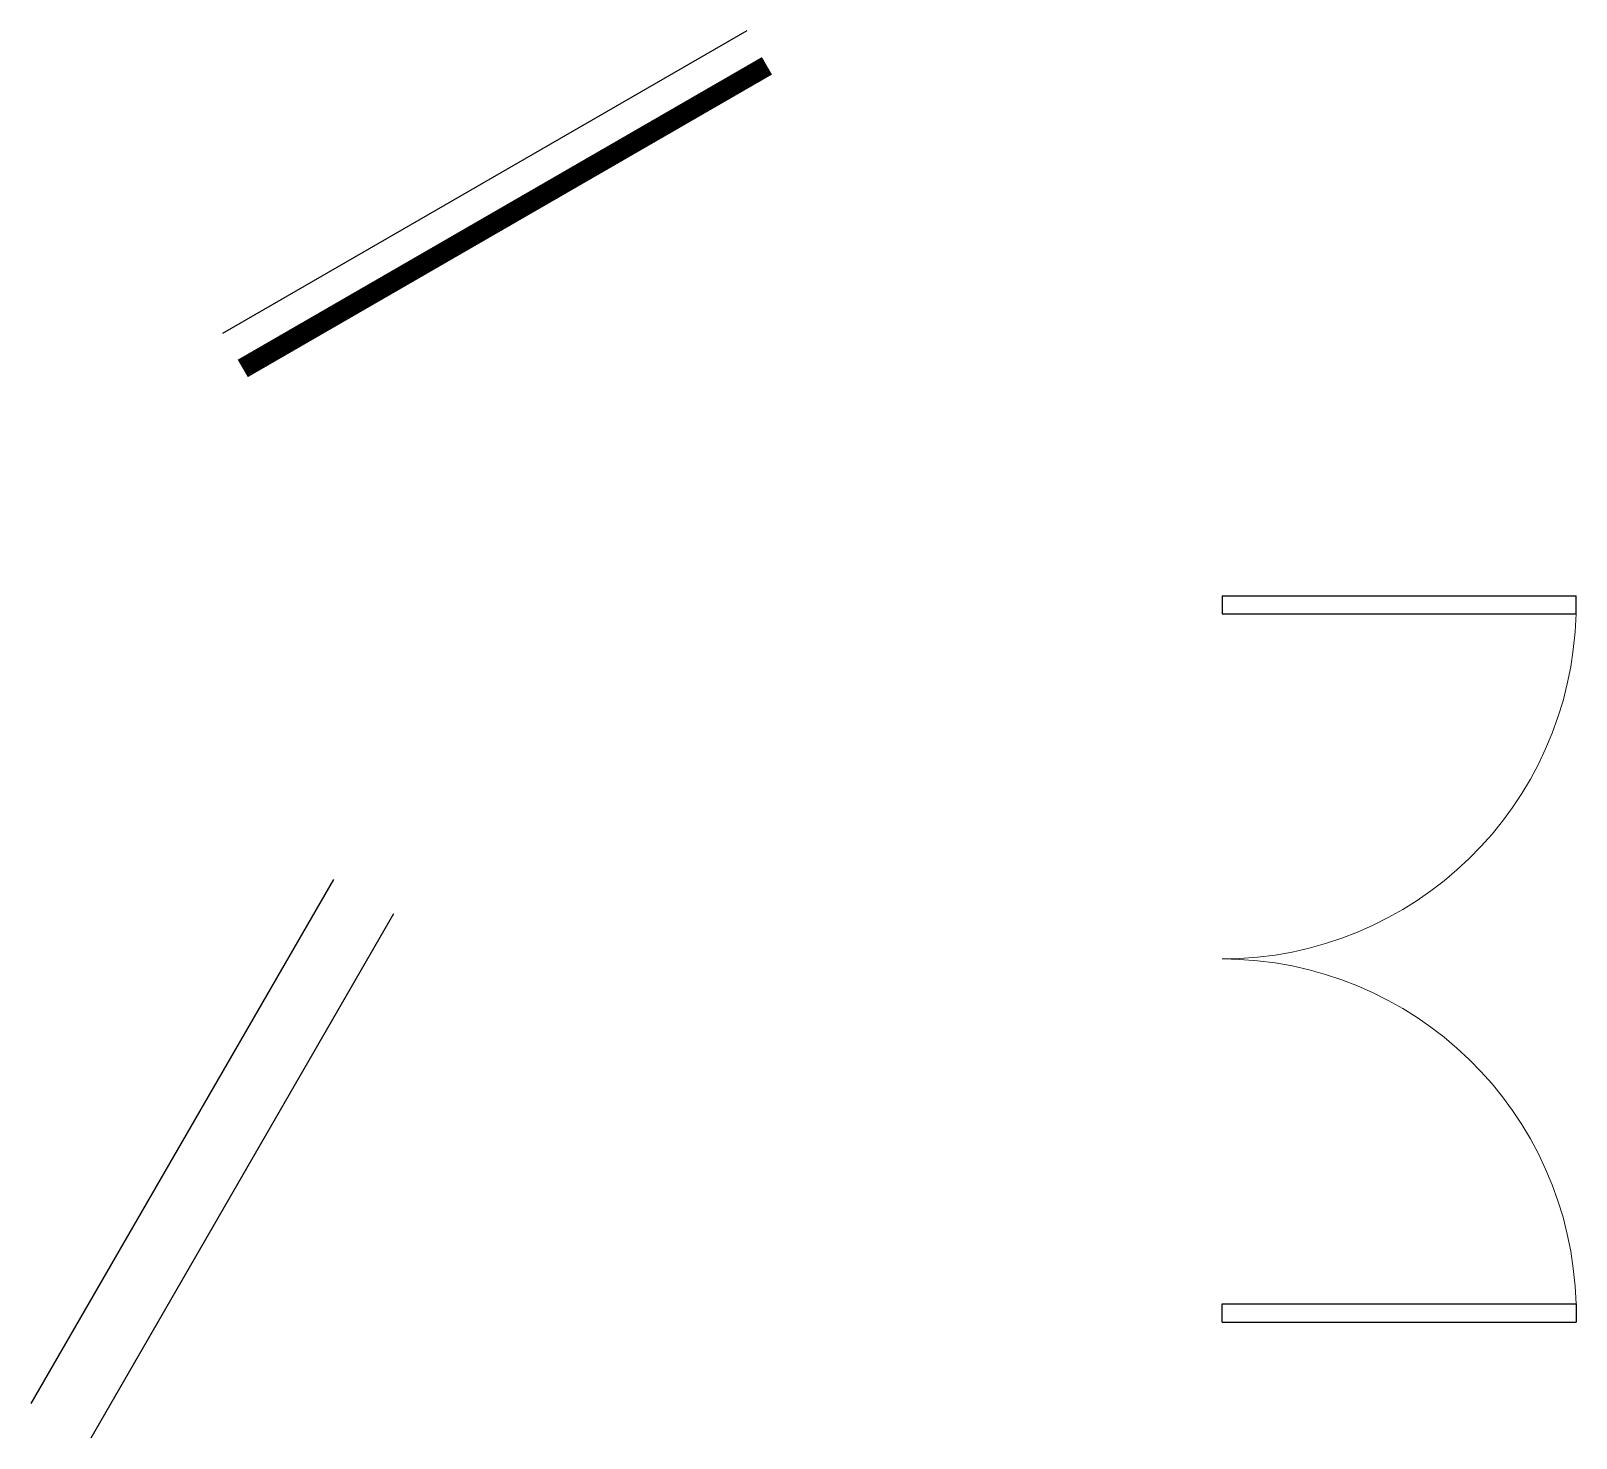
# Model space of a CAD drawing. Extents: x -888467 to -675969, y -675351 to -419232.
# Drawn here: x -678521 to -675969, y -449246 to -446921 of the extents above; entities that cross this region are included whole.
import ezdxf

# ---------------------------------------------------------------- set-up
doc = ezdxf.new("R2010")
doc.units = 0
doc.header["$LTSCALE"] = 1000
doc.linetypes.add('DASH', pattern=[0.35, 0.25, -0.1])
doc.layers.get('0').update_dxf_attribs({"linetype": 'CONTINUOUS'})
doc.layers.add('A-DOOR', color=161, linetype='CONTINUOUS')
doc.layers.add('WINDOW', color=4, linetype='CONTINUOUS')

# ---------------------------------------------------------------- blocks, each defined once
blk = doc.blocks.new('$DorLib2D$00000002')
for p, q in [((-0.5, 0), (-0.5, 0.4875)), ((-0.475, 0.4875), (-0.5, 0.4875)), ((-0.475, 0), (-0.475, 0.4875)), ((0.475, 0), (0.475, 0.4875)), ((0.475, 0.4875), (0.5, 0.4875)), ((0.5, 0), (0.5, 0.4875)), ((-0.5, 0), (-0.475, 0)), ((0.5, 0), (0.475, 0))]:
    blk.add_line(p, q)
at = {"lineweight": 13}
for centre, start, end in [((-0.4875, 0), 0, 88.5307), ((0.4875, 0), 91.4693, 180)]:
    blk.add_arc(centre, 0.4875, start, end, dxfattribs=at)
blk = doc.blocks.new('$DorLib2D$00000180')
at = {"color": 0}
for p, q in [((-0.5571, 0.2418), (0.3089, 0.7418)), ((-0.5, 0.1429), (0.366, 0.6429))]:
    blk.add_line(p, q, dxfattribs=at)
blk = doc.blocks.new('$DorLib2D$00000193')
at = {"color": 0}
blk.add_line((-0.5, 0.1), (0.366, 0.6), dxfattribs=at)
at = {"color": 0, "const_width": 0.0333}
blk.add_lwpolyline([(-0.5333, 0.1577), (0.3327, 0.6577)], dxfattribs=at)

msp = doc.modelspace()

# ---------------------------------------------------------------- block references
at = {"layer": 'A-DOOR', "xscale": -1200, "yscale": -1200, "zscale": -1200, "rotation": 89.99999999993693}
msp.add_blockref('$DorLib2D$00000002', (-676553.6, -448454.8), dxfattribs=at)
at = {"layer": 'WINDOW', "linetype": 'DASH', "yscale": 1000}
for name, p, xscale, zscale, rotation in [('$DorLib2D$00000193', (-677838.7, -446821.4), 1000, 1000, 179.9999999812983), ('$DorLib2D$00000180', (-677779.6, -448880.3), -1000, -1000, 90.000000008668)]:
    msp.add_blockref(name, p, dxfattribs=dict(at, xscale=xscale, zscale=zscale, rotation=rotation))

doc.saveas('drawing.dxf')
